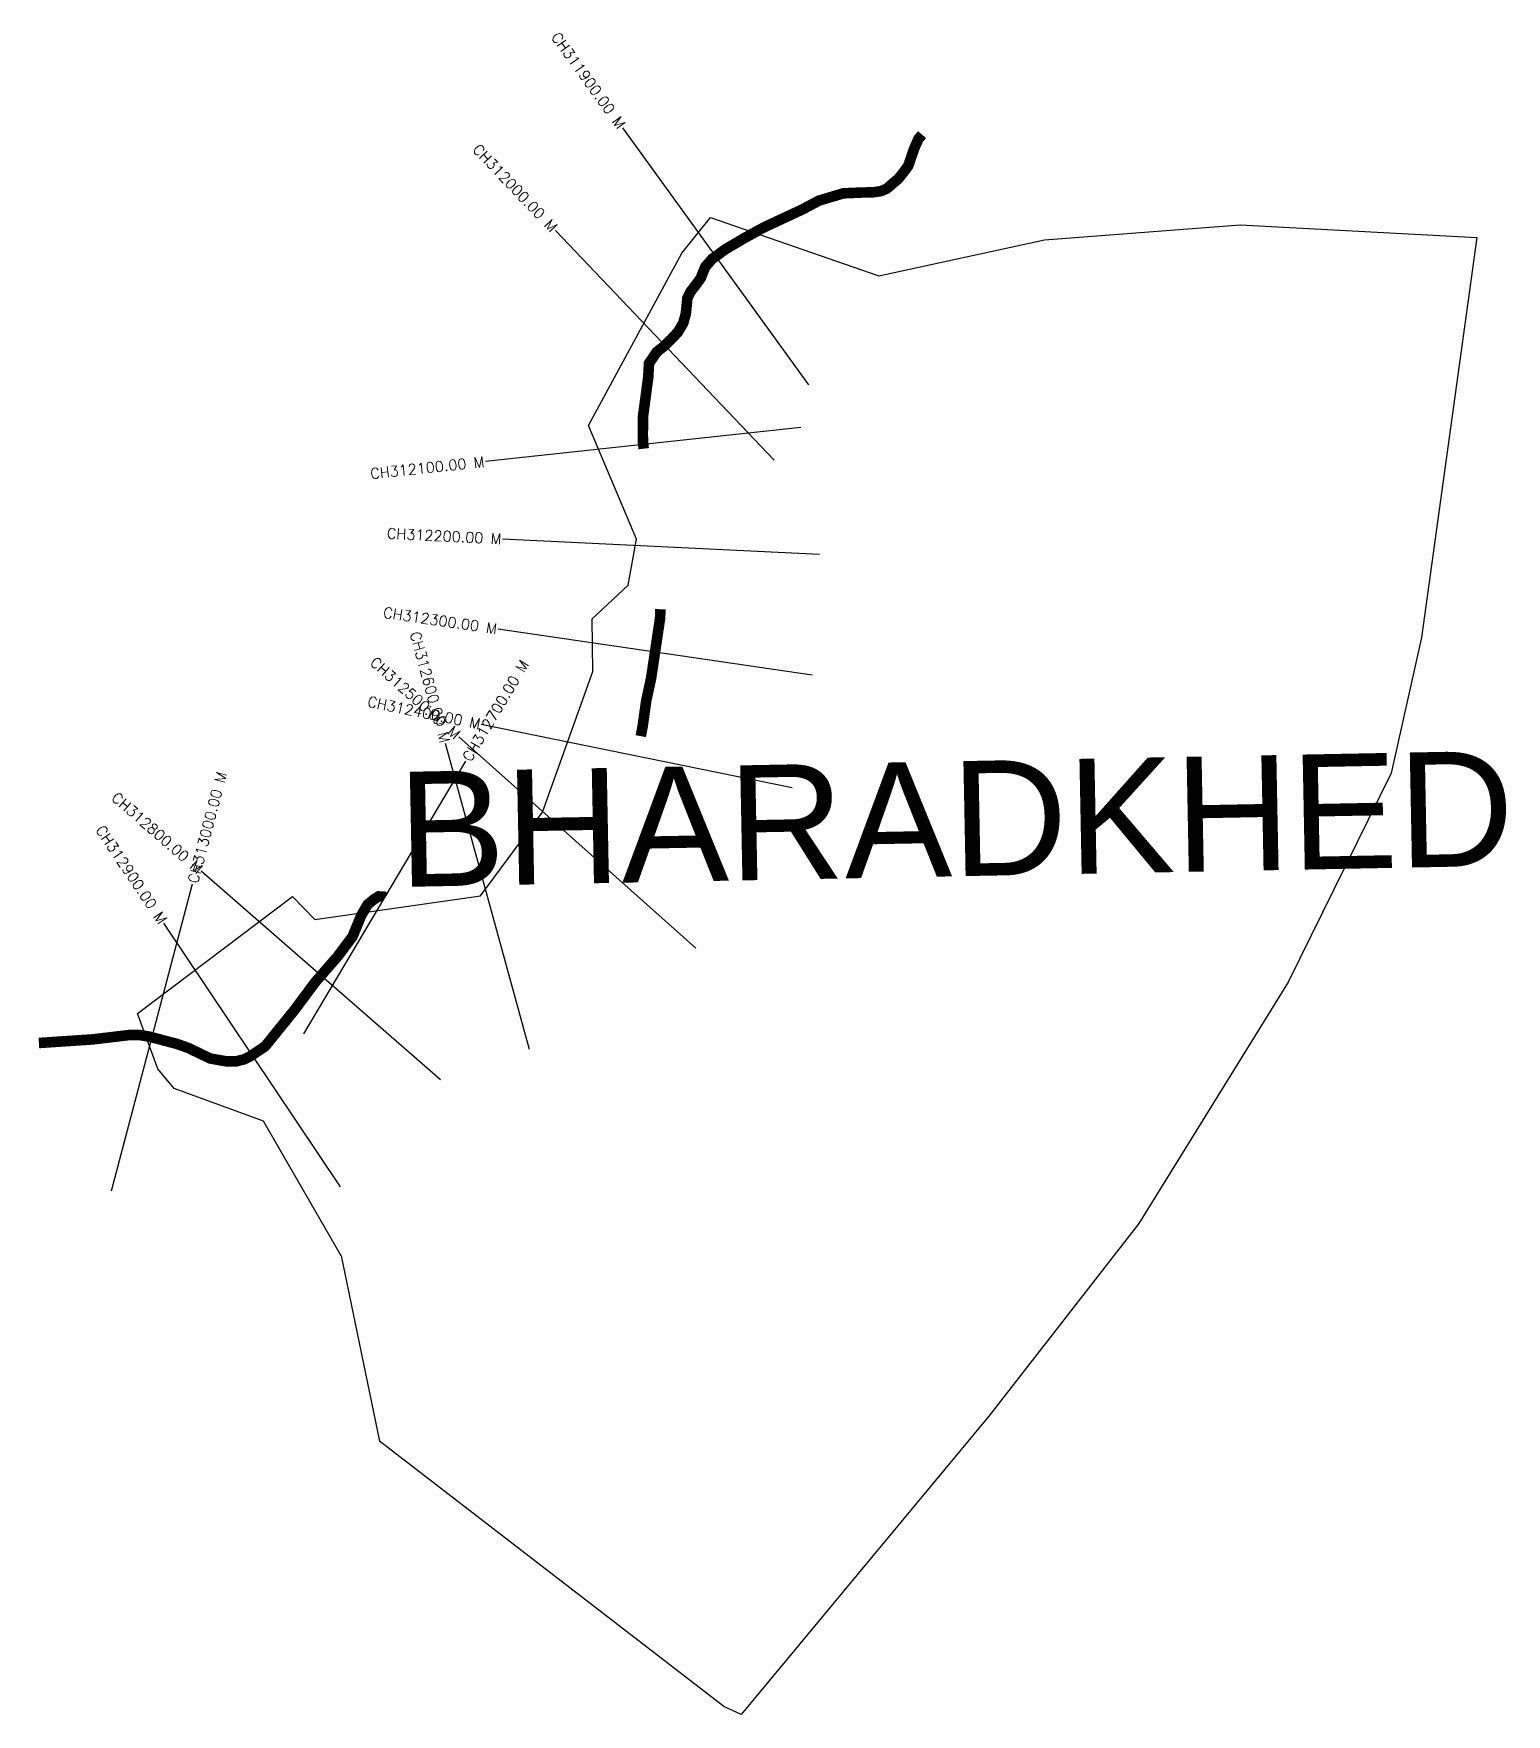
# Model space of a CAD drawing. Header units: metres. Extents: x 285959 to 287351, y 2005661 to 2007250.
import ezdxf
from ezdxf.enums import TextEntityAlignment as Align

# ---------------------------------------------------------------- set-up
doc = ezdxf.new("R2010")
doc.units = ezdxf.units.M
doc.header["$MEASUREMENT"] = 0
for name, color, linetype in [('CS', 134, 'Continuous'), ('CSMark', 6, 'Continuous'), ('UNPROTECTED', 10, 'Continuous'), ('village', 3, 'Continuous'), ('VILLAGE NAME', 250, 'Continuous')]:
    doc.layers.add(name, color=color, linetype=linetype)
doc.styles.get("Standard").update_dxf_attribs({"font": 'simplex.shx'})

msp = doc.modelspace()

# ---------------------------------------------------------------- linework, layer by layer
at = {"layer": 'CS'}
for p, q in [((286691.9, 2006917.8), (286515.9, 2007160.7)), ((286659.1, 2006846.4), (286452.3, 2007063.6)), ((286684.4, 2006877.2), (286386.1, 2006845.2)), ((286702, 2006757.4), (286402.3, 2006771.9)), ((286694.9, 2006643.3), (286398, 2006686.8)), ((286584.9, 2006385.2), (286361, 2006584.9)), ((286676.2, 2006536.7), (286382.2, 2006596.6)), ((286427.8, 2006289.2), (286348.4, 2006578.5)), ((286214.4, 2006304.1), (286367.5, 2006562)), ((286343.7, 2006260.6), (286117.5, 2006457.7)), ((286032.7, 2006155.7), (286109.1, 2006445.8)), ((286249.1, 2006159.3), (286082.2, 2006408.6))]:
    msp.add_line(p, q, dxfattribs=at)
at = {"layer": 'UNPROTECTED', "const_width": 10, "flags": 128}
for points in [[(286798.8, 2007154.2), (286795.3, 2007150), (286791.3, 2007140.8), (286785.8, 2007124.8), (286781.2, 2007118.4), (286776.4, 2007112.5), (286765.3, 2007103), (286759.7, 2007100.7), (286751.8, 2007099.6), (286742.3, 2007099.5), (286724.4, 2007098.7), (286701.3, 2007091.8), (286685.5, 2007083.4), (286649.3, 2007066.5), (286629.5, 2007055.6), (286612.9, 2007045.8), (286600.4, 2007036.7), (286593.9, 2007029.2), (286589.6, 2007018.5), (286584.5, 2007011.5), (286580.1, 2007005.8), (286577, 2006999.7), (286576.3, 2006992.3), (286575.4, 2006984.3), (286573, 2006975.8), (286568.1, 2006967.6), (286562.1, 2006961.1), (286554.5, 2006953.8), (286548.1, 2006948.8), (286540.7, 2006937.9), (286540, 2006924.8), (286535.1, 2006888.1), (286534.9, 2006871.5), (286535, 2006863.6), (286535.7, 2006857.3)], [(286551.5, 2006705.5), (286551.2, 2006697.1), (286548.6, 2006679.6), (286545.1, 2006656.1), (286542.7, 2006640.2), (286538.1, 2006619), (286534.8, 2006595.3), (286533, 2006585.5)], [(286291.1, 2006433), (286289.7, 2006433.8), (286285.2, 2006434), (286280.7, 2006431.2), (286274.8, 2006426.4), (286268.6, 2006415.8), (286260.5, 2006396), (286246.3, 2006377.1), (286225.2, 2006352.9), (286205.8, 2006326.8), (286182.5, 2006298), (286177.7, 2006292.1), (286172, 2006288.3), (286163.5, 2006282.6), (286157.6, 2006279.8), (286150.2, 2006278), (286141.6, 2006278), (286126.1, 2006280.7), (286114.6, 2006286.2), (286105.3, 2006290.7), (286094.3, 2006294.6), (286083.5, 2006297.4), (286068.5, 2006301.4), (286059, 2006303), (286049.9, 2006303), (286035.8, 2006301.3), (286015, 2006298.8), (285986.3, 2006296.9), (285971.8, 2006295.9), (285964, 2006295.4)]]:
    msp.add_lwpolyline(points, dxfattribs=at)
at = {"layer": 'village', "color": 3, "flags": 128}
msp.add_lwpolyline([(286249.8, 2006094.1), (286286, 2005919.1)], dxfattribs=at)
at = {"layer": 'village', "color": 3}
for points in [[(286249.8, 2006094.1, 0), (286176.4, 2006221.5, 0), (286091.8, 2006252.5, 0), (286076.4, 2006271.1, 0), (286057.3, 2006323.2, 0), (286203.6, 2006433.9, 0), (286225, 2006412.1, 0), (286381.4, 2006434.5, 0), (286440, 2006513.7, 0), (286487.7, 2006646.6, 0), (286487, 2006696.5, 0), (286521.1, 2006728.1, 0), (286528.8, 2006771.7, 0), (286483.6, 2006879.1, 0), (286571.8, 2007042.1, 0), (286599, 2007075.8, 0), (286758, 2007020.7, 0), (286914.6, 2007054.7, 0), (287099.5, 2007069, 0), (287323.3, 2007057, 0)], [(287323.3, 2007057, 0), (287270.9, 2006678.9, 0), (287242.4, 2006550.6, 0), (287145, 2006352.8, 0), (287003.7, 2006124.6, 0), (286861.8, 2005942.5, 0), (286627.7, 2005660.6, 0), (286611.5, 2005668.1, 0), (286286, 2005919.1, 0)]]:
    msp.add_polyline3d(points, dxfattribs=at)

# ---------------------------------------------------------------- texts
at = {"layer": 'CSMark'}
for s, rotation, p in [('CH311900.00 M', 305.9151, (286515.3, 2007161.5)), ('CH312000.00 M', 313.5902, (286451.6, 2007064.4)), ('CH312100.00 M', 6.1227, (286385.1, 2006845.1)), ('CH312200.00 M', 357.2232, (286401.3, 2006772)), ('CH312300.00 M', 351.6717, (286397, 2006686.9)), ('CH312600.00 M', 285.3561, (286348.1, 2006579.5)), ('CH312500.00 M', 318.2835, (286360.3, 2006585.5)), ('CH312400.00 M', 348.4854, (286381.2, 2006596.8)), ('CH312800.00 M', 318.9354, (286116.8, 2006458.4)), ('CH312900.00 M', 303.7976, (286081.6, 2006409.5))]:
    msp.add_text(s, height=10, rotation=rotation, dxfattribs=at).set_placement(p, align=Align.MIDDLE_RIGHT)
for s, rotation, p in [('CH312700.00 M', 59.3054, (286368, 2006562.9)), ('CH313000.00 M', 75.2276, (286109.4, 2006446.8))]:
    msp.add_text(s, height=10, rotation=rotation, dxfattribs=at).set_placement(p, align=Align.MIDDLE_LEFT)
at = {"layer": 'VILLAGE NAME', "insert": (286302.2, 2006551.6), "char_height": 108.748, "attachment_point": 1, "rotation": 1.1028}
msp.add_mtext_dynamic_manual_height_columns('{\\fArial|b0|i0|c0|p34;BHARADKHED}', width=726.929, gutter_width=543.7, heights=[0], dxfattribs=at)

doc.saveas('drawing.dxf')
